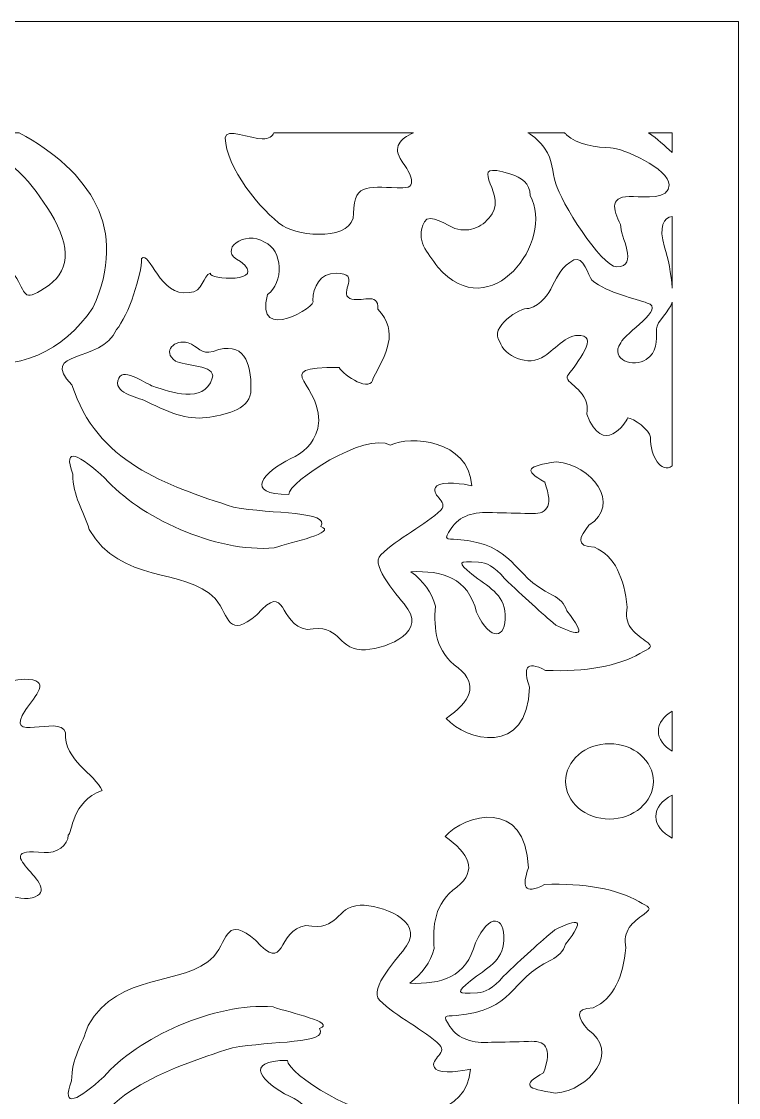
# Model space of a CAD drawing. Header units: centimetres. Extents: x 11.1 to 45, y -13.4 to 13.9.
# Drawn here: x 40.25 to 44.97, y 6.86 to 13.92 of the extents above; entities that cross this region are included whole.
import ezdxf

# ---------------------------------------------------------------- set-up
doc = ezdxf.new("R2010")
doc.units = ezdxf.units.CM
doc.header["$MEASUREMENT"] = 0
doc.layers.add('layer 1', color=7, linetype='Continuous')

msp = doc.modelspace()

# ---------------------------------------------------------------- linework, layer by layer
at = {"layer": 'layer 1', "color": 242, "lineweight": 9}
for points, knots in [([(28.66416, 13.34877), (28.66416, 13.34877), (28.66416, 13.9212), (28.66416, 13.9212), (28.66416, 13.9212), (28.66416, 13.9212), (44.96553, 13.9212), (44.96553, 13.9212), (44.96553, 13.9212), (44.96553, 13.9212), (44.96553, -13.3973), (44.96553, -13.3973), (44.96553, -13.3973), (44.96553, -13.3973), (28.66416, -13.3973), (28.66416, -13.3973), (28.66416, -13.3973), (28.66416, -13.3973), (28.66416, 13.34877), (28.66416, 13.34877)], [0, 0, 0, 0, 0.1666667, 0.1666667, 0.1666667, 0.1666667, 0.3333333, 0.3333333, 0.3333333, 0.3333333, 0.5, 0.5, 0.5, 0.5, 0.6666667, 0.6666667, 0.6666667, 0.6666667, 1, 1, 1, 1]), ([(38.9477, 13.19051), (39.02226, 13.07493), (39.41148, 12.69596), (39.45598, 12.70743), (39.45598, 12.70743), (39.71398, 12.61015), (39.9024, 12.70469), (39.73749, 12.94022), (39.73749, 12.94022), (39.71517, 12.96151), (39.54466, 13.05666), (39.52763, 13.07461), (39.52763, 13.07461), (39.60878, 13.21357), (39.85905, 13.16045), (39.96814, 13.10443), (39.96814, 13.10443), (40.18048, 13.02995), (40.32493, 12.86196), (40.44663, 12.66261), (40.44663, 12.66261), (40.58549, 12.43353), (40.57182, 12.27486), (40.40657, 12.17071), (40.40657, 12.17071), (40.25775, 12.07694), (40.28928, 12.13641), (40.20952, 12.25658), (40.20952, 12.25658), (39.9843, 12.5959), (39.74452, 12.58777), (39.53372, 12.36868), (39.53372, 12.36868), (39.38828, 12.05434), (39.4263, 11.80123), (39.86791, 11.68285), (39.86791, 11.68285), (40.24148, 11.62571), (40.52405, 11.75092), (40.72376, 12.04211), (40.72376, 12.04211), (40.96129, 12.56314), (40.70597, 12.93486), (40.2402, 13.19051), (40.2402, 13.19051), (40.2402, 13.19051), (38.9477, 13.19051), (38.9477, 13.19051)], [0, 0, 0, 0, 0.0769231, 0.0769231, 0.0769231, 0.0769231, 0.1538462, 0.1538462, 0.1538462, 0.1538462, 0.2307692, 0.2307692, 0.2307692, 0.2307692, 0.3076923, 0.3076923, 0.3076923, 0.3076923, 0.3846154, 0.3846154, 0.3846154, 0.3846154, 0.4615385, 0.4615385, 0.4615385, 0.4615385, 0.5384615, 0.5384615, 0.5384615, 0.5384615, 0.6153846, 0.6153846, 0.6153846, 0.6153846, 0.6923077, 0.6923077, 0.6923077, 0.6923077, 0.7692308, 0.7692308, 0.7692308, 0.7692308, 0.8461538, 0.8461538, 0.8461538, 0.8461538, 1, 1, 1, 1]), ([(41.91283, 13.19051), (41.90384, 13.16686), (41.88249, 13.15118), (41.83636, 13.15118), (41.83636, 13.15118), (41.76214, 13.15118), (41.59349, 13.22499), (41.59349, 13.15788), (41.59349, 13.15788), (41.59349, 12.96999), (41.82961, 12.67471), (41.97128, 12.58076), (41.97128, 12.58076), (42.08596, 12.50694), (42.43678, 12.4801), (42.43678, 12.66129), (42.43678, 12.66129), (42.43678, 12.87604), (42.55146, 12.82906), (42.7606, 12.82906), (42.7606, 12.82906), (42.87529, 12.82906), (42.78758, 12.95656), (42.75385, 13.00354), (42.75385, 13.00354), (42.68877, 13.09875), (42.74319, 13.1529), (42.82956, 13.19051), (42.82956, 13.19051), (42.82956, 13.19051), (41.91283, 13.19051), (41.91283, 13.19051)], [0, 0, 0, 0, 0.1111111, 0.1111111, 0.1111111, 0.1111111, 0.2222222, 0.2222222, 0.2222222, 0.2222222, 0.3333333, 0.3333333, 0.3333333, 0.3333333, 0.4444444, 0.4444444, 0.4444444, 0.4444444, 0.5555556, 0.5555556, 0.5555556, 0.5555556, 0.6666667, 0.6666667, 0.6666667, 0.6666667, 0.7777778, 0.7777778, 0.7777778, 0.7777778, 1, 1, 1, 1]), ([(44.51012, 12.84933), (44.51012, 12.74974), (44.34743, 12.77152), (44.27547, 12.77152), (44.27547, 12.77152), (44.11483, 12.78195), (44.13779, 12.69063), (44.191, 12.58791), (44.191, 12.58791), (44.18474, 12.51322), (44.31614, 12.31091), (44.16597, 12.31091), (44.16597, 12.31091), (44.06293, 12.31091), (43.79308, 12.74731), (43.7655, 12.85556), (43.7655, 12.85556), (43.73735, 12.94269), (43.74986, 13.00805), (43.69042, 13.08897), (43.69042, 13.08897), (43.66224, 13.1339), (43.62336, 13.16572), (43.58045, 13.19051), (43.58045, 13.19051), (43.58045, 13.19051), (43.82325, 13.19051), (43.82325, 13.19051), (43.82325, 13.19051), (43.82799, 13.18572), (43.83272, 13.1809), (43.83746, 13.17611), (43.83746, 13.17611), (43.89691, 13.11697), (44.0377, 13.09207), (44.1253, 13.09207), (44.1253, 13.09207), (44.20391, 13.09207), (44.51012, 12.9514), (44.51012, 12.84933)], [0, 0, 0, 0, 0.0909091, 0.0909091, 0.0909091, 0.0909091, 0.1818182, 0.1818182, 0.1818182, 0.1818182, 0.2727273, 0.2727273, 0.2727273, 0.2727273, 0.3636364, 0.3636364, 0.3636364, 0.3636364, 0.4545455, 0.4545455, 0.4545455, 0.4545455, 0.5454545, 0.5454545, 0.5454545, 0.5454545, 0.6363636, 0.6363636, 0.6363636, 0.6363636, 0.7272727, 0.7272727, 0.7272727, 0.7272727, 0.8181818, 0.8181818, 0.8181818, 0.8181818, 1, 1, 1, 1]), ([(44.52951, 13.06203), (44.47922, 13.10559), (44.43401, 13.15172), (44.37488, 13.19051), (44.37488, 13.19051), (44.37488, 13.19051), (44.52951, 13.19051), (44.52951, 13.19051), (44.52951, 13.19051), (44.52951, 13.19051), (44.52951, 13.06203), (44.52951, 13.06203)], [0, 0, 0, 0, 0.25, 0.25, 0.25, 0.25, 0.5, 0.5, 0.5, 0.5, 1, 1, 1, 1]), ([(43.46996, 12.91951), (43.53824, 12.89841), (43.59626, 12.8591), (43.59626, 12.77889), (43.59626, 12.77889), (43.76139, 12.48398), (43.34034, 11.90799), (42.98943, 12.30791), (42.98943, 12.30791), (42.91941, 12.41073), (42.83939, 12.48038), (42.90274, 12.60642), (42.90274, 12.60642), (42.93274, 12.66943), (43.06278, 12.57657), (43.10279, 12.56329), (43.10279, 12.56329), (43.20615, 12.53014), (43.29285, 12.57657), (43.34619, 12.65948), (43.34619, 12.65948), (43.4428, 12.80364), (43.15485, 13.01687), (43.46996, 12.91951)], [0, 0, 0, 0, 0.1428571, 0.1428571, 0.1428571, 0.1428571, 0.2857143, 0.2857143, 0.2857143, 0.2857143, 0.4285714, 0.4285714, 0.4285714, 0.4285714, 0.5714286, 0.5714286, 0.5714286, 0.5714286, 0.7142857, 0.7142857, 0.7142857, 0.7142857, 1, 1, 1, 1]), ([(44.52951, 12.17171), (44.52282, 12.26278), (44.50492, 12.36502), (44.47967, 12.44036), (44.47967, 12.44036), (44.4394, 12.57394), (44.4755, 12.63502), (44.52951, 12.64089), (44.52951, 12.64089), (44.52951, 12.64089), (44.52951, 12.17171), (44.52951, 12.17171)], [0, 0, 0, 0, 0.25, 0.25, 0.25, 0.25, 0.5, 0.5, 0.5, 0.5, 1, 1, 1, 1]), ([(43.21332, 10.87312), (43.16879, 10.88587), (43.01607, 10.90499), (42.98426, 10.87312), (42.98426, 10.87312), (42.92699, 10.81576), (43.06698, 10.77114), (43.00971, 10.71378), (43.00971, 10.71378), (42.91426, 10.61818), (42.72337, 10.52894), (42.61521, 10.42058), (42.61521, 10.42058), (42.53885, 10.34412), (42.74246, 10.14015), (42.79337, 10.06367), (42.79337, 10.06367), (42.9079, 9.89158), (42.62157, 9.79598), (42.48794, 9.79598), (42.48794, 9.79598), (42.31882, 9.80958), (42.35602, 9.97062), (42.13162, 9.92983), (42.13162, 9.92983), (41.93434, 9.95991), (42.00437, 10.25779), (41.80074, 10.02542), (41.80074, 10.02542), (41.609, 9.86823), (41.62442, 10.00914), (41.52713, 10.13378), (41.52713, 10.13378), (41.32351, 10.33773), (40.90356, 10.22938), (40.69995, 10.5863), (40.69995, 10.5863), (40.66176, 10.71378), (40.59177, 10.80301), (40.59177, 10.9496), (40.59177, 10.9496), (40.51913, 11.1419), (40.6388, 11.07312), (40.8031, 10.92335), (40.8031, 10.92335), (41.02488, 10.66934), (41.52741, 10.43245), (41.91527, 10.46521), (41.91527, 10.46521), (42.02981, 10.50344), (42.33524, 10.56719), (42.2207, 10.60543), (42.2207, 10.60543), (42.28448, 10.7092), (41.9048, 10.68582), (41.64803, 10.73289), (41.64803, 10.73289), (41.19626, 10.87949), (40.75085, 11.02608), (40.58541, 11.53596), (40.58541, 11.53596), (40.36341, 11.76804), (40.78004, 11.67293), (40.87811, 11.89927), (40.87811, 11.89927), (40.95823, 11.98687), (41.04417, 12.26411), (41.04354, 12.36454), (41.04354, 12.36454), (41.09634, 12.42333), (41.16403, 12.10768), (41.35533, 12.14146), (41.35533, 12.14146), (41.45078, 12.14146), (41.44441, 12.2562), (41.49532, 12.26894), (41.49532, 12.26894), (41.47729, 12.22378), (41.88028, 12.2036), (41.69257, 12.34543), (41.69257, 12.34543), (41.5335, 12.4219), (41.72439, 12.55574), (41.85165, 12.47289), (41.85165, 12.47289), (41.97223, 12.4219), (41.9795, 12.20519), (41.87073, 12.12872), (41.87073, 12.12872), (41.78515, 11.80015), (42.20551, 12.0547), (42.16979, 12.09047), (42.16979, 12.09047), (42.16979, 12.17971), (42.21434, 12.26894), (42.32251, 12.26894), (42.32251, 12.26894), (42.49431, 12.26894), (42.33524, 12.14146), (42.41159, 12.10322), (42.41159, 12.10322), (42.48158, 12.07136), (42.60248, 12.15421), (42.59612, 12.03311), (42.59612, 12.03311), (42.74023, 11.88226), (42.64523, 11.73141), (42.5643, 11.58059), (42.5643, 11.58059), (42.55539, 11.47987), (42.37172, 11.59419), (42.3416, 11.6507), (42.3416, 11.6507), (41.85106, 11.65069), (42.25919, 11.54235), (42.20161, 11.24916), (42.20161, 11.24916), (42.16979, 11.14081), (42.10616, 11.08983), (42.02345, 11.05158), (42.02345, 11.05158), (41.84528, 10.96235), (41.71166, 10.81576), (42.01072, 10.81576), (42.01072, 10.81576), (42.00695, 10.89871), (42.51278, 11.23018), (42.67883, 11.14081), (42.67883, 11.14081), (42.8072, 11.2023), (43.19015, 11.18083), (43.21332, 10.87312)], [0, 0, 0, 0, 0.0294118, 0.0294118, 0.0294118, 0.0294118, 0.0588235, 0.0588235, 0.0588235, 0.0588235, 0.0882353, 0.0882353, 0.0882353, 0.0882353, 0.1176471, 0.1176471, 0.1176471, 0.1176471, 0.1470588, 0.1470588, 0.1470588, 0.1470588, 0.1764706, 0.1764706, 0.1764706, 0.1764706, 0.2058824, 0.2058824, 0.2058824, 0.2058824, 0.2352941, 0.2352941, 0.2352941, 0.2352941, 0.2647059, 0.2647059, 0.2647059, 0.2647059, 0.2941176, 0.2941176, 0.2941176, 0.2941176, 0.3235294, 0.3235294, 0.3235294, 0.3235294, 0.3529412, 0.3529412, 0.3529412, 0.3529412, 0.3823529, 0.3823529, 0.3823529, 0.3823529, 0.4117647, 0.4117647, 0.4117647, 0.4117647, 0.4411765, 0.4411765, 0.4411765, 0.4411765, 0.4705882, 0.4705882, 0.4705882, 0.4705882, 0.5, 0.5, 0.5, 0.5, 0.5294118, 0.5294118, 0.5294118, 0.5294118, 0.5588235, 0.5588235, 0.5588235, 0.5588235, 0.5882353, 0.5882353, 0.5882353, 0.5882353, 0.6176471, 0.6176471, 0.6176471, 0.6176471, 0.6470588, 0.6470588, 0.6470588, 0.6470588, 0.6764706, 0.6764706, 0.6764706, 0.6764706, 0.7058824, 0.7058824, 0.7058824, 0.7058824, 0.7352941, 0.7352941, 0.7352941, 0.7352941, 0.7647059, 0.7647059, 0.7647059, 0.7647059, 0.7941176, 0.7941176, 0.7941176, 0.7941176, 0.8235294, 0.8235294, 0.8235294, 0.8235294, 0.8529412, 0.8529412, 0.8529412, 0.8529412, 0.8823529, 0.8823529, 0.8823529, 0.8823529, 0.9117647, 0.9117647, 0.9117647, 0.9117647, 0.9411765, 0.9411765, 0.9411765, 0.9411765, 1, 1, 1, 1]), ([(44.52951, 11.00325), (44.45781, 10.95517), (44.38637, 11.05938), (44.38637, 11.19344), (44.38637, 11.19344), (44.38637, 11.23783), (44.27278, 11.31854), (44.23627, 11.31854), (44.23627, 11.31854), (44.22776, 11.28768), (44.07477, 11.06097), (43.96853, 11.34275), (43.96853, 11.34275), (43.99721, 11.49544), (43.83346, 11.53899), (43.83872, 11.5889), (43.83872, 11.5889), (43.84277, 11.60504), (44.04155, 11.82699), (43.94824, 11.85524), (43.94824, 11.85524), (43.85089, 11.88752), (43.76164, 11.77049), (43.69267, 11.72612), (43.69267, 11.72612), (43.58315, 11.64643), (43.4236, 11.73048), (43.39654, 11.81893), (43.39654, 11.81893), (43.32316, 11.91316), (43.53061, 12.04592), (43.5872, 12.03683), (43.5872, 12.03683), (43.7657, 12.09333), (43.72919, 12.27894), (43.88334, 12.35562), (43.88334, 12.35562), (43.94419, 12.38386), (43.9807, 12.25473), (44.00098, 12.22245), (44.00098, 12.22245), (44.10972, 12.13768), (44.29416, 12.10138), (44.36608, 12.07315), (44.36608, 12.07315), (44.49177, 12.03822), (44.22, 11.87949), (44.19165, 11.81086), (44.19165, 11.81086), (44.11458, 11.69787), (44.28089, 11.64943), (44.35797, 11.7019), (44.35797, 11.7019), (44.43099, 11.75032), (44.42694, 11.81893), (44.42694, 11.90366), (44.42694, 11.90366), (44.42694, 11.95093), (44.51256, 12.01784), (44.52951, 12.07785), (44.52951, 12.07785), (44.52951, 12.07785), (44.52951, 11.00325), (44.52951, 11.00325)], [0, 0, 0, 0, 0.0588235, 0.0588235, 0.0588235, 0.0588235, 0.1176471, 0.1176471, 0.1176471, 0.1176471, 0.1764706, 0.1764706, 0.1764706, 0.1764706, 0.2352941, 0.2352941, 0.2352941, 0.2352941, 0.2941176, 0.2941176, 0.2941176, 0.2941176, 0.3529412, 0.3529412, 0.3529412, 0.3529412, 0.4117647, 0.4117647, 0.4117647, 0.4117647, 0.4705882, 0.4705882, 0.4705882, 0.4705882, 0.5294118, 0.5294118, 0.5294118, 0.5294118, 0.5882353, 0.5882353, 0.5882353, 0.5882353, 0.6470588, 0.6470588, 0.6470588, 0.6470588, 0.7058824, 0.7058824, 0.7058824, 0.7058824, 0.7647059, 0.7647059, 0.7647059, 0.7647059, 0.8235294, 0.8235294, 0.8235294, 0.8235294, 0.8823529, 0.8823529, 0.8823529, 0.8823529, 1, 1, 1, 1]), ([(41.49271, 11.32419), (41.36276, 11.30199), (41.24916, 11.34028), (41.07479, 11.42761), (41.07479, 11.42761), (41.01198, 11.45742), (40.8467, 11.4839), (40.89298, 11.57992), (40.89298, 11.57992), (40.92934, 11.65276), (41.0814, 11.53687), (41.11776, 11.52695), (41.11776, 11.52695), (41.23346, 11.49052), (41.45163, 11.40444), (41.50783, 11.57992), (41.50783, 11.57992), (41.53758, 11.66933), (41.3194, 11.6594), (41.26652, 11.6925), (41.26652, 11.6925), (41.17396, 11.75543), (41.26321, 11.83819), (41.34916, 11.81171), (41.34916, 11.81171), (41.41527, 11.79183), (41.4318, 11.72893), (41.51444, 11.75543), (41.51444, 11.75543), (41.71639, 11.83043), (41.76401, 11.68275), (41.76244, 11.50727), (41.76244, 11.50727), (41.76129, 11.37649), (41.61126, 11.34445), (41.49271, 11.32419)], [0, 0, 0, 0, 0.1, 0.1, 0.1, 0.1, 0.2, 0.2, 0.2, 0.2, 0.3, 0.3, 0.3, 0.3, 0.4, 0.4, 0.4, 0.4, 0.5, 0.5, 0.5, 0.5, 0.6, 0.6, 0.6, 0.6, 0.7, 0.7, 0.7, 0.7, 0.8, 0.8, 0.8, 0.8, 1, 1, 1, 1]), ([(44.31788, 9.77231), (44.17779, 9.69151), (43.96098, 9.64932), (43.69818, 9.66129), (43.69818, 9.66129), (43.56376, 9.73261), (43.55083, 9.67163), (43.59311, 9.55052), (43.59311, 9.55052), (43.57918, 9.09022), (43.1736, 9.20001), (43.04568, 9.34558), (43.04568, 9.34558), (43.20055, 9.45636), (43.26323, 9.56716), (43.1231, 9.67791), (43.1231, 9.67791), (42.97351, 9.78647), (42.96368, 9.93171), (42.97379, 10.08225), (42.97379, 10.08225), (42.95168, 10.17363), (42.89454, 10.24748), (42.81343, 10.30935), (42.81343, 10.30935), (43.01904, 10.31685), (43.1868, 10.27258), (43.24475, 10.04348), (43.24475, 10.04348), (43.33806, 9.84408), (43.43926, 9.86814), (43.43206, 10.02578), (43.43206, 10.02578), (43.42553, 10.16921), (43.31799, 10.20757), (43.21348, 10.29377), (43.21348, 10.29377), (43.11988, 10.37099), (43.11676, 10.3804), (43.25785, 10.37165), (43.25785, 10.37165), (43.30711, 10.36859), (43.36129, 10.34564), (43.42722, 10.26503), (43.42722, 10.26503), (43.55332, 10.14434), (43.67388, 10.03552), (43.76614, 9.95858), (43.76614, 9.95858), (43.92306, 9.88283), (43.97283, 9.88174), (43.83781, 10.05173), (43.83781, 10.05173), (43.82211, 10.10019), (43.78914, 10.13315), (43.74432, 10.15493), (43.74432, 10.15493), (43.46076, 10.29268), (43.50899, 10.48822), (43.11808, 10.5213), (43.11808, 10.5213), (43.04369, 10.52758), (43.02529, 10.51286), (43.07717, 10.59227), (43.07717, 10.59227), (43.13201, 10.67621), (43.22649, 10.70625), (43.34981, 10.69707), (43.34981, 10.69707), (43.43092, 10.69522), (43.51202, 10.69337), (43.59311, 10.69154), (43.59311, 10.69154), (43.70025, 10.6824), (43.75457, 10.72858), (43.69265, 10.89648), (43.69265, 10.89648), (43.54946, 10.98064), (43.57527, 11.00035), (43.77006, 11.03066), (43.77006, 11.03066), (43.99825, 11.01191), (44.19972, 10.75341), (43.98284, 10.614), (43.98284, 10.614), (43.92161, 10.53991), (43.88736, 10.47451), (44.0189, 10.46998), (44.0189, 10.46998), (44.15504, 10.41182), (44.21368, 10.2657), (44.23456, 10.07673), (44.23456, 10.07673), (44.20937, 9.96426), (44.27792, 9.90813), (44.35323, 9.85608), (44.35323, 9.85608), (44.41624, 9.81253), (44.38226, 9.80944), (44.31788, 9.77231)], [0, 0, 0, 0, 0.0384615, 0.0384615, 0.0384615, 0.0384615, 0.0769231, 0.0769231, 0.0769231, 0.0769231, 0.1153846, 0.1153846, 0.1153846, 0.1153846, 0.1538462, 0.1538462, 0.1538462, 0.1538462, 0.1923077, 0.1923077, 0.1923077, 0.1923077, 0.2307692, 0.2307692, 0.2307692, 0.2307692, 0.2692308, 0.2692308, 0.2692308, 0.2692308, 0.3076923, 0.3076923, 0.3076923, 0.3076923, 0.3461538, 0.3461538, 0.3461538, 0.3461538, 0.3846154, 0.3846154, 0.3846154, 0.3846154, 0.4230769, 0.4230769, 0.4230769, 0.4230769, 0.4615385, 0.4615385, 0.4615385, 0.4615385, 0.5, 0.5, 0.5, 0.5, 0.5384615, 0.5384615, 0.5384615, 0.5384615, 0.5769231, 0.5769231, 0.5769231, 0.5769231, 0.6153846, 0.6153846, 0.6153846, 0.6153846, 0.6538462, 0.6538462, 0.6538462, 0.6538462, 0.6923077, 0.6923077, 0.6923077, 0.6923077, 0.7307692, 0.7307692, 0.7307692, 0.7307692, 0.7692308, 0.7692308, 0.7692308, 0.7692308, 0.8076923, 0.8076923, 0.8076923, 0.8076923, 0.8461538, 0.8461538, 0.8461538, 0.8461538, 0.8846154, 0.8846154, 0.8846154, 0.8846154, 0.9230769, 0.9230769, 0.9230769, 0.9230769, 1, 1, 1, 1]), ([(40.7835, 8.87218), (40.5818, 8.80223), (40.5889, 8.58997), (40.56077, 8.5786), (40.56077, 8.5786), (40.56357, 8.51491), (40.48398, 8.45726), (40.40267, 8.46574), (40.40267, 8.46574), (39.97361, 8.5104), (40.59919, 8.21499), (40.29906, 8.16319), (40.29906, 8.16319), (40.16543, 8.16319), (40.0485, 8.2352), (39.926, 8.27398), (39.926, 8.27398), (39.85361, 8.29613), (39.85361, 8.22413), (39.89258, 8.18536), (39.89258, 8.18536), (39.97611, 8.10227), (40.07634, 8.0635), (39.88145, 8.0635), (39.88145, 8.0635), (39.58618, 8.01902), (39.37079, 8.12229), (39.21884, 8.26843), (39.21884, 8.26843), (39.06442, 8.39981), (38.97133, 8.6961), (38.7177, 8.73924), (38.7177, 8.73924), (38.3592, 8.92608), (38.48923, 8.91116), (38.70099, 9.00511), (38.70099, 9.00511), (38.83649, 9.12327), (38.97755, 9.22482), (39.11304, 9.34298), (39.11304, 9.34298), (39.20213, 9.42607), (39.27452, 9.65315), (39.43042, 9.66423), (39.43042, 9.66423), (39.61603, 9.71424), (39.80165, 9.75125), (39.98725, 9.69747), (39.98725, 9.69747), (40.07077, 9.703), (39.84247, 9.61438), (39.89258, 9.51469), (39.89258, 9.51469), (39.89816, 9.50361), (40.18213, 9.60331), (40.27123, 9.60331), (40.27123, 9.60331), (40.46054, 9.60331), (40.34361, 9.49252), (40.28236, 9.4039), (40.28236, 9.4039), (40.12645, 9.17127), (40.50509, 9.37621), (40.54406, 9.25436), (40.54406, 9.25436), (40.53014, 9.06878), (40.73801, 8.98386), (40.7835, 8.87218)], [0, 0, 0, 0, 0.0555556, 0.0555556, 0.0555556, 0.0555556, 0.1111111, 0.1111111, 0.1111111, 0.1111111, 0.1666667, 0.1666667, 0.1666667, 0.1666667, 0.2222222, 0.2222222, 0.2222222, 0.2222222, 0.2777778, 0.2777778, 0.2777778, 0.2777778, 0.3333333, 0.3333333, 0.3333333, 0.3333333, 0.3888889, 0.3888889, 0.3888889, 0.3888889, 0.4444444, 0.4444444, 0.4444444, 0.4444444, 0.5, 0.5, 0.5, 0.5, 0.5555556, 0.5555556, 0.5555556, 0.5555556, 0.6111111, 0.6111111, 0.6111111, 0.6111111, 0.6666667, 0.6666667, 0.6666667, 0.6666667, 0.7222222, 0.7222222, 0.7222222, 0.7222222, 0.7777778, 0.7777778, 0.7777778, 0.7777778, 0.8333333, 0.8333333, 0.8333333, 0.8333333, 0.8888889, 0.8888889, 0.8888889, 0.8888889, 1, 1, 1, 1]), ([(44.52951, 9.13078), (44.47382, 9.16389), (44.43895, 9.21076), (44.43895, 9.26261), (44.43895, 9.26261), (44.43895, 9.31446), (44.47382, 9.36135), (44.52951, 9.39447), (44.52951, 9.39447), (44.52951, 9.39447), (44.52951, 9.13078), (44.52951, 9.13078)], [0, 0, 0, 0, 0.25, 0.25, 0.25, 0.25, 0.5, 0.5, 0.5, 0.5, 1, 1, 1, 1]), ([(44.11786, 9.18015), (44.27657, 9.18015), (44.40602, 9.069), (44.40602, 8.93274), (44.40602, 8.93274), (44.40602, 8.79647), (44.27657, 8.68533), (44.11786, 8.68533), (44.11786, 8.68533), (43.95915, 8.68533), (43.82971, 8.79647), (43.82971, 8.93274), (43.82971, 8.93274), (43.82971, 9.069), (43.95915, 9.18015), (44.11786, 9.18015)], [0, 0, 0, 0, 0.2, 0.2, 0.2, 0.2, 0.4, 0.4, 0.4, 0.4, 0.6, 0.6, 0.6, 0.6, 1, 1, 1, 1]), ([(44.52951, 8.56093), (44.4643, 8.59422), (44.42248, 8.64504), (44.42248, 8.70182), (44.42248, 8.70182), (44.42248, 8.75862), (44.4643, 8.80945), (44.52951, 8.84276), (44.52951, 8.84276), (44.52951, 8.84276), (44.52951, 8.56093), (44.52951, 8.56093)], [0, 0, 0, 0, 0.25, 0.25, 0.25, 0.25, 0.5, 0.5, 0.5, 0.5, 1, 1, 1, 1]), ([(44.30965, 8.14446), (44.16955, 8.22526), (43.95275, 8.26745), (43.68995, 8.25546), (43.68995, 8.25546), (43.55552, 8.18414), (43.5426, 8.24512), (43.58488, 8.36625), (43.58488, 8.36625), (43.57095, 8.82655), (43.16537, 8.71675), (43.03744, 8.57118), (43.03744, 8.57118), (43.19231, 8.46039), (43.255, 8.34961), (43.11486, 8.23886), (43.11486, 8.23886), (42.96528, 8.13031), (42.95544, 7.98504), (42.96556, 7.83452), (42.96556, 7.83452), (42.94345, 7.74313), (42.88631, 7.66927), (42.8052, 7.60742), (42.8052, 7.60742), (43.0108, 7.59991), (43.17857, 7.64419), (43.23652, 7.87329), (43.23652, 7.87329), (43.32983, 8.07268), (43.43102, 8.04863), (43.42383, 7.89097), (43.42383, 7.89097), (43.4173, 7.74757), (43.30975, 7.7092), (43.20524, 7.623), (43.20524, 7.623), (43.11165, 7.54578), (43.10853, 7.53635), (43.24962, 7.54512), (43.24962, 7.54512), (43.29887, 7.54818), (43.35305, 7.57113), (43.41899, 7.65172), (43.41899, 7.65172), (43.54508, 7.77242), (43.66565, 7.88124), (43.75791, 7.95817), (43.75791, 7.95817), (43.91483, 8.03394), (43.9646, 8.03503), (43.82958, 7.86504), (43.82958, 7.86504), (43.81388, 7.81658), (43.78091, 7.7836), (43.73608, 7.76182), (43.73608, 7.76182), (43.45253, 7.62409), (43.50076, 7.42855), (43.10985, 7.39547), (43.10985, 7.39547), (43.03545, 7.38917), (43.01706, 7.40391), (43.06894, 7.3245), (43.06894, 7.3245), (43.12377, 7.24056), (43.21826, 7.21053), (43.34158, 7.21968), (43.34158, 7.21968), (43.42269, 7.22155), (43.50378, 7.22339), (43.58488, 7.22523), (43.58488, 7.22523), (43.69202, 7.23437), (43.74633, 7.18819), (43.68442, 7.02029), (43.68442, 7.02029), (43.54122, 6.93614), (43.56704, 6.91642), (43.76183, 6.88609), (43.76183, 6.88609), (43.99002, 6.90486), (44.19149, 7.16336), (43.97461, 7.30277), (43.97461, 7.30277), (43.91337, 7.37685), (43.87912, 7.44226), (44.01067, 7.44679), (44.01067, 7.44679), (44.14681, 7.50495), (44.20545, 7.65107), (44.22632, 7.84004), (44.22632, 7.84004), (44.20114, 7.95252), (44.26969, 8.00863), (44.345, 8.06067), (44.345, 8.06067), (44.40801, 8.10424), (44.37402, 8.10733), (44.30965, 8.14446)], [0, 0, 0, 0, 0.0384615, 0.0384615, 0.0384615, 0.0384615, 0.0769231, 0.0769231, 0.0769231, 0.0769231, 0.1153846, 0.1153846, 0.1153846, 0.1153846, 0.1538462, 0.1538462, 0.1538462, 0.1538462, 0.1923077, 0.1923077, 0.1923077, 0.1923077, 0.2307692, 0.2307692, 0.2307692, 0.2307692, 0.2692308, 0.2692308, 0.2692308, 0.2692308, 0.3076923, 0.3076923, 0.3076923, 0.3076923, 0.3461538, 0.3461538, 0.3461538, 0.3461538, 0.3846154, 0.3846154, 0.3846154, 0.3846154, 0.4230769, 0.4230769, 0.4230769, 0.4230769, 0.4615385, 0.4615385, 0.4615385, 0.4615385, 0.5, 0.5, 0.5, 0.5, 0.5384615, 0.5384615, 0.5384615, 0.5384615, 0.5769231, 0.5769231, 0.5769231, 0.5769231, 0.6153846, 0.6153846, 0.6153846, 0.6153846, 0.6538462, 0.6538462, 0.6538462, 0.6538462, 0.6923077, 0.6923077, 0.6923077, 0.6923077, 0.7307692, 0.7307692, 0.7307692, 0.7307692, 0.7692308, 0.7692308, 0.7692308, 0.7692308, 0.8076923, 0.8076923, 0.8076923, 0.8076923, 0.8461538, 0.8461538, 0.8461538, 0.8461538, 0.8846154, 0.8846154, 0.8846154, 0.8846154, 0.9230769, 0.9230769, 0.9230769, 0.9230769, 1, 1, 1, 1]), ([(43.20509, 7.04365), (43.16055, 7.03091), (43.00784, 7.01178), (42.97602, 7.04365), (42.97602, 7.04365), (42.91876, 7.10101), (43.05874, 7.14563), (43.00147, 7.20299), (43.00147, 7.20299), (42.90603, 7.29859), (42.71514, 7.38781), (42.60697, 7.49617), (42.60697, 7.49617), (42.53061, 7.57265), (42.73423, 7.77662), (42.78513, 7.85309), (42.78513, 7.85309), (42.89967, 8.02518), (42.61333, 8.12079), (42.47971, 8.12079), (42.47971, 8.12079), (42.31059, 8.10719), (42.34779, 7.94615), (42.12338, 7.98694), (42.12338, 7.98694), (41.92611, 7.95686), (41.99613, 7.65898), (41.79251, 7.89133), (41.79251, 7.89133), (41.60077, 8.04854), (41.61619, 7.90763), (41.5189, 7.78299), (41.5189, 7.78299), (41.31528, 7.57903), (40.89533, 7.68738), (40.69171, 7.33045), (40.69171, 7.33045), (40.65353, 7.20299), (40.58354, 7.11376), (40.58354, 6.96716), (40.58354, 6.96716), (40.51089, 6.77488), (40.63057, 6.84365), (40.79487, 6.99342), (40.79487, 6.99342), (41.01664, 7.24742), (41.51917, 7.48432), (41.90704, 7.45156), (41.90704, 7.45156), (42.02158, 7.41331), (42.327, 7.34958), (42.21247, 7.31134), (42.21247, 7.31134), (42.27625, 7.20757), (41.89657, 7.23095), (41.6398, 7.18387), (41.6398, 7.18387), (41.18802, 7.03728), (40.74262, 6.89069), (40.57718, 6.38079), (40.57718, 6.38079), (40.35517, 6.14873), (40.77181, 6.24384), (40.86988, 6.0175), (40.86988, 6.0175), (40.95, 5.92988), (41.03594, 5.65266), (41.03531, 5.55222), (41.03531, 5.55222), (41.08811, 5.49343), (41.15579, 5.80909), (41.3471, 5.77529), (41.3471, 5.77529), (41.44255, 5.77529), (41.43618, 5.66057), (41.48708, 5.64784), (41.48708, 5.64784), (41.46906, 5.69299), (41.87205, 5.71317), (41.68434, 5.57134), (41.68434, 5.57134), (41.52527, 5.49486), (41.71616, 5.36101), (41.84341, 5.44387), (41.84341, 5.44387), (41.96399, 5.49486), (41.97127, 5.71158), (41.8625, 5.78805), (41.8625, 5.78805), (41.77692, 6.1166), (42.19727, 5.86205), (42.16156, 5.82628), (42.16156, 5.82628), (42.16156, 5.73706), (42.20611, 5.64784), (42.31427, 5.64784), (42.31427, 5.64784), (42.48608, 5.64784), (42.327, 5.77529), (42.40336, 5.81355), (42.40336, 5.81355), (42.47335, 5.84542), (42.59425, 5.76256), (42.58788, 5.88365), (42.58788, 5.88365), (42.732, 6.03449), (42.637, 6.18534), (42.55607, 6.33617), (42.55607, 6.33617), (42.54716, 6.4369), (42.36349, 6.32257), (42.33336, 6.26607), (42.33336, 6.26607), (41.84283, 6.26607), (42.25096, 6.37442), (42.19338, 6.6676), (42.19338, 6.6676), (42.16156, 6.77595), (42.09793, 6.82694), (42.01522, 6.86518), (42.01522, 6.86518), (41.83705, 6.95442), (41.70343, 7.10101), (42.00249, 7.10101), (42.00249, 7.10101), (41.99872, 7.01806), (42.50455, 6.68659), (42.6706, 6.77595), (42.6706, 6.77595), (42.79897, 6.71446), (43.18192, 6.73594), (43.20509, 7.04365)], [0, 0, 0, 0, 0.0294118, 0.0294118, 0.0294118, 0.0294118, 0.0588235, 0.0588235, 0.0588235, 0.0588235, 0.0882353, 0.0882353, 0.0882353, 0.0882353, 0.1176471, 0.1176471, 0.1176471, 0.1176471, 0.1470588, 0.1470588, 0.1470588, 0.1470588, 0.1764706, 0.1764706, 0.1764706, 0.1764706, 0.2058824, 0.2058824, 0.2058824, 0.2058824, 0.2352941, 0.2352941, 0.2352941, 0.2352941, 0.2647059, 0.2647059, 0.2647059, 0.2647059, 0.2941176, 0.2941176, 0.2941176, 0.2941176, 0.3235294, 0.3235294, 0.3235294, 0.3235294, 0.3529412, 0.3529412, 0.3529412, 0.3529412, 0.3823529, 0.3823529, 0.3823529, 0.3823529, 0.4117647, 0.4117647, 0.4117647, 0.4117647, 0.4411765, 0.4411765, 0.4411765, 0.4411765, 0.4705882, 0.4705882, 0.4705882, 0.4705882, 0.5, 0.5, 0.5, 0.5, 0.5294118, 0.5294118, 0.5294118, 0.5294118, 0.5588235, 0.5588235, 0.5588235, 0.5588235, 0.5882353, 0.5882353, 0.5882353, 0.5882353, 0.6176471, 0.6176471, 0.6176471, 0.6176471, 0.6470588, 0.6470588, 0.6470588, 0.6470588, 0.6764706, 0.6764706, 0.6764706, 0.6764706, 0.7058824, 0.7058824, 0.7058824, 0.7058824, 0.7352941, 0.7352941, 0.7352941, 0.7352941, 0.7647059, 0.7647059, 0.7647059, 0.7647059, 0.7941176, 0.7941176, 0.7941176, 0.7941176, 0.8235294, 0.8235294, 0.8235294, 0.8235294, 0.8529412, 0.8529412, 0.8529412, 0.8529412, 0.8823529, 0.8823529, 0.8823529, 0.8823529, 0.9117647, 0.9117647, 0.9117647, 0.9117647, 0.9411765, 0.9411765, 0.9411765, 0.9411765, 1, 1, 1, 1])]:
    msp.add_open_spline(points, degree=3, knots=knots, dxfattribs=at)

doc.saveas('drawing.dxf')
